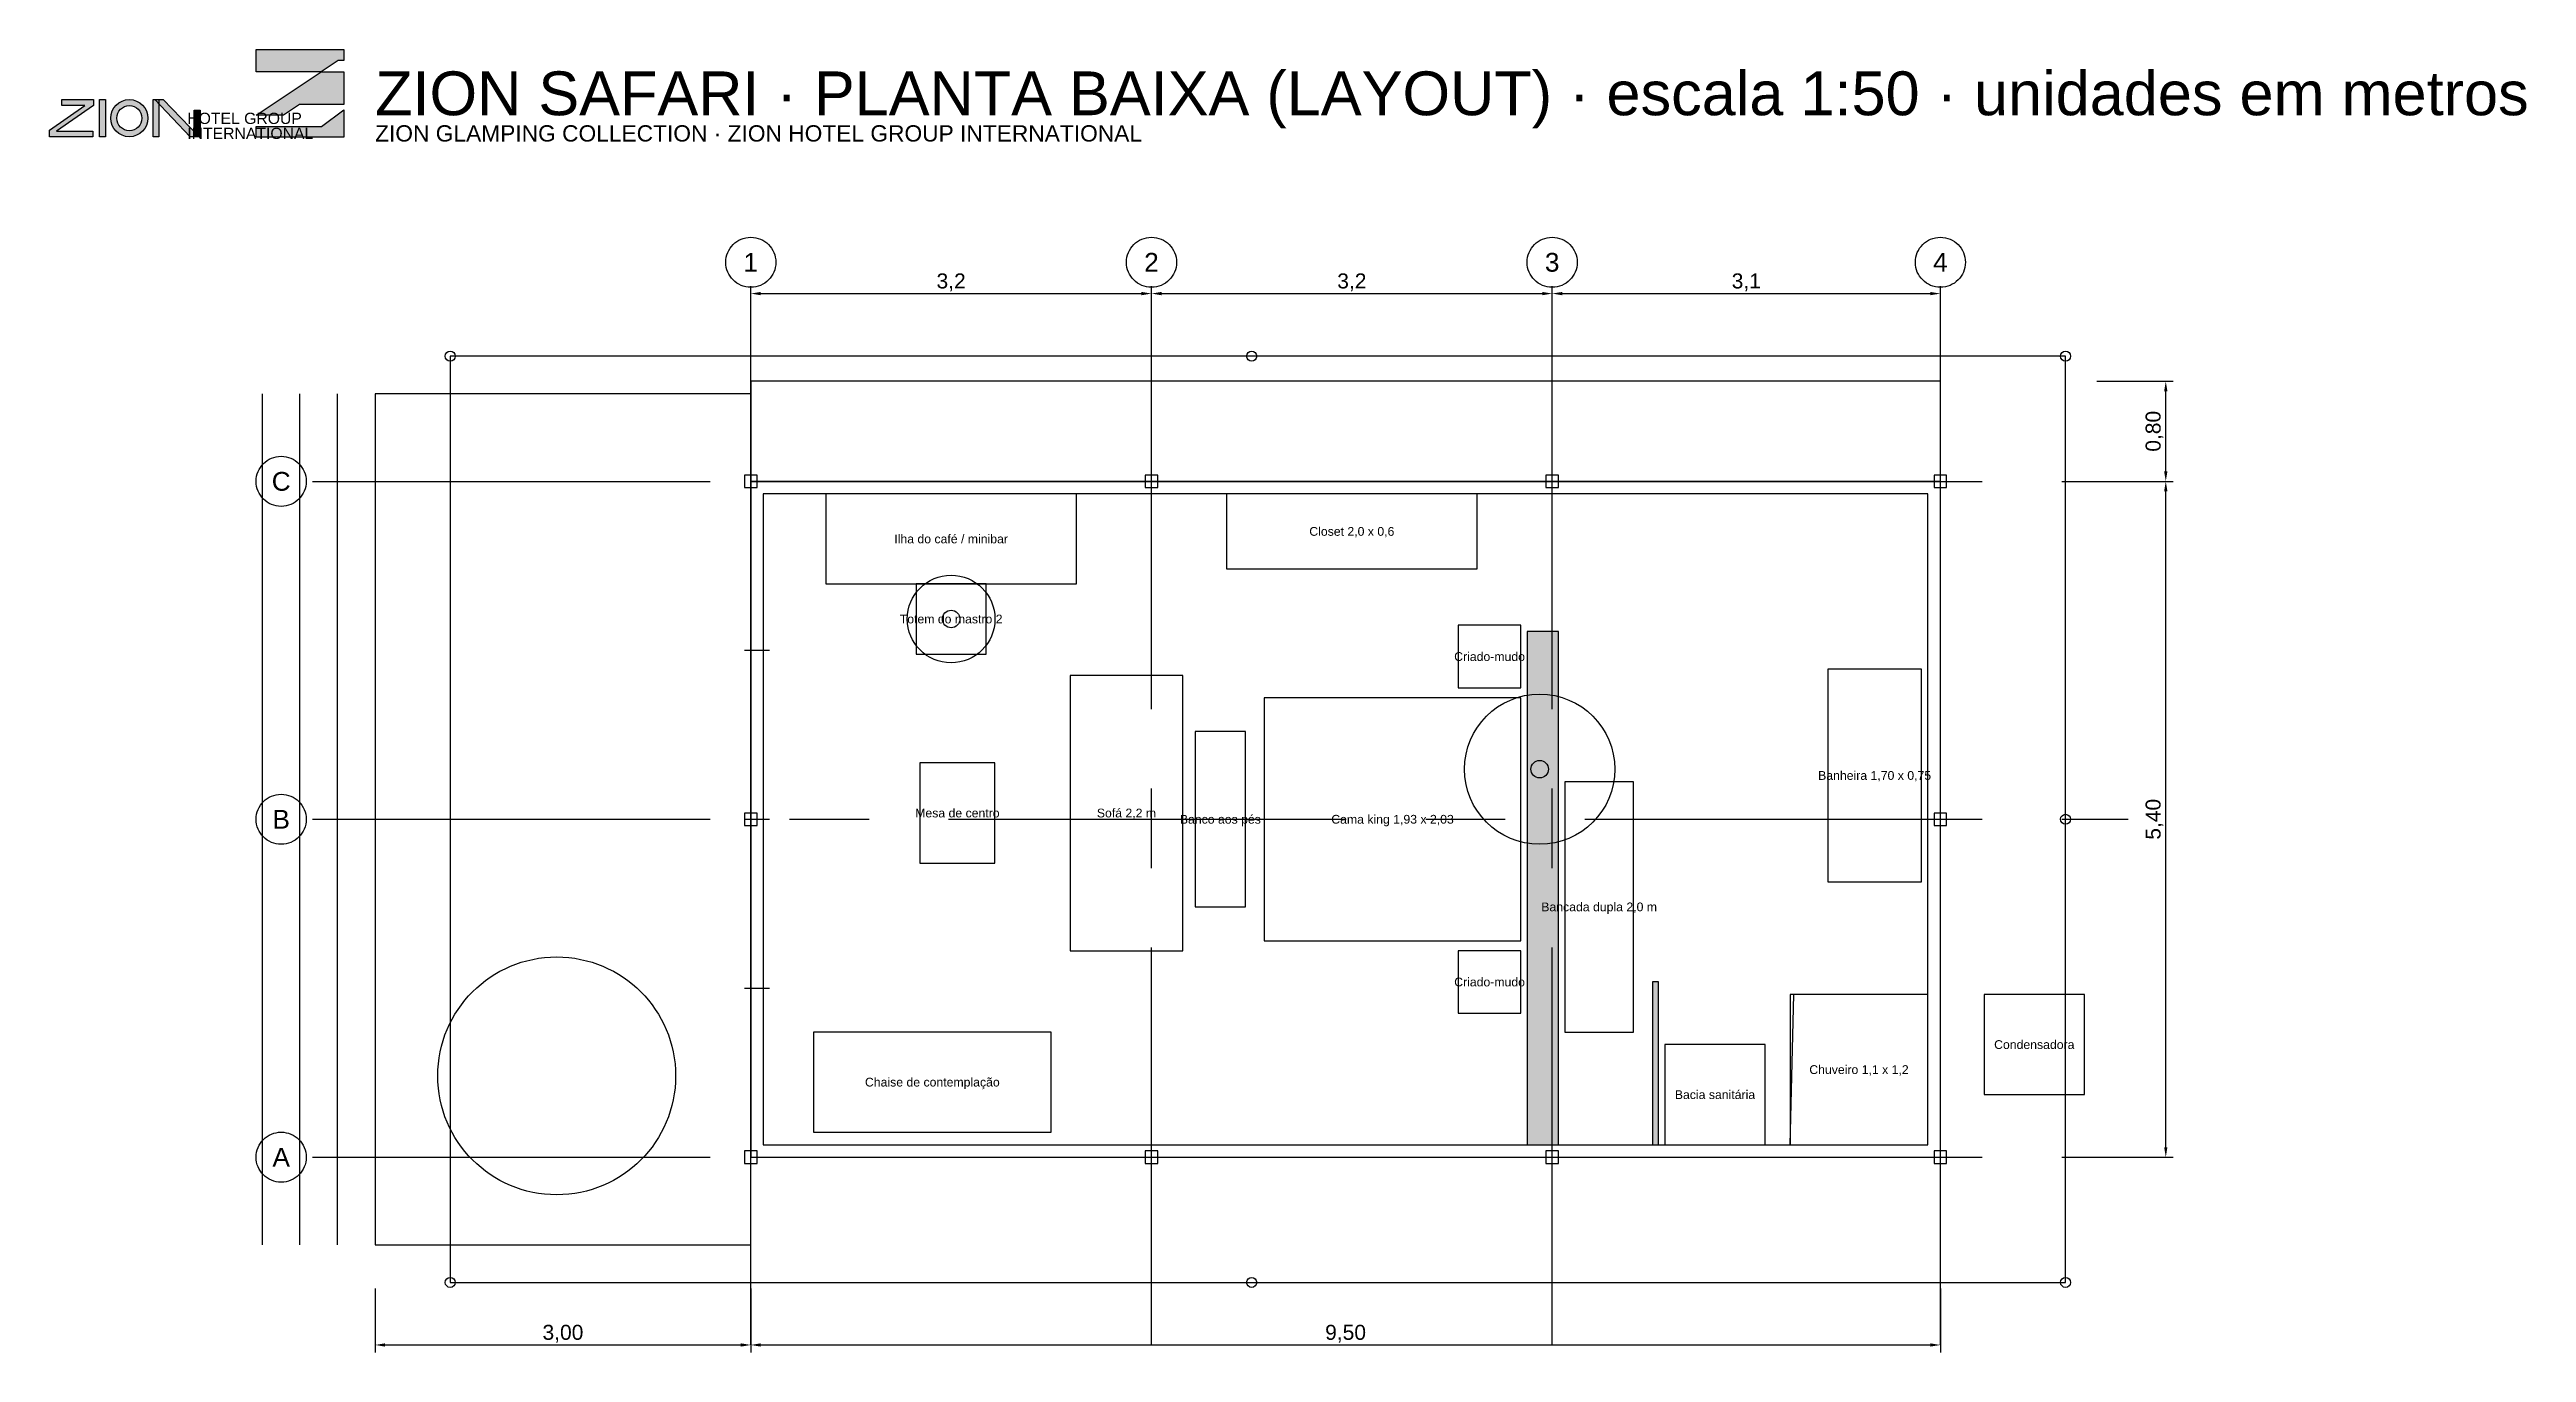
# Model space of a CAD drawing. Header units: metres. Extents: x -5.6 to 14.2, y -4.3 to 6.2.
import ezdxf
from ezdxf.enums import TextEntityAlignment as Align

# ---------------------------------------------------------------- set-up
doc = ezdxf.new("R2010")
doc.units = ezdxf.units.M
doc.linetypes.add('CENTER', pattern=[5.08, 3.175, -0.635, 0.635, -0.635])
for name, color, linetype in [('COBERTURA_OCULTA', 3, 'CONTINUOUS'), ('COTAS', 2, 'CONTINUOUS'), ('DECK', 32, 'CONTINUOUS'), ('EIXOS', 8, 'CENTER'), ('ESQUADRIAS', 4, 'CONTINUOUS'), ('ESTRUTURA', 1, 'CONTINUOUS'), ('HACHURA', 8, 'CONTINUOUS'), ('MOBILIARIO', 9, 'CONTINUOUS'), ('PAREDES', 7, 'CONTINUOUS'), ('TEXTO', 7, 'CONTINUOUS')]:
    doc.layers.add(name, color=color, linetype=linetype)
doc.styles.add('ZION', font='arial.ttf')
doc.dimstyles.new('ZION_M', dxfattribs={"dimtxt": 0.12, "dimasz": 0.08, "dimexe": 0.06, "dimexo": 0.05, "dimgap": 0.03, "dimtad": 1, "dimtxsty": 'ZION', "dimcen": 2.5, "dimclrd": 2, "dimclre": 2, "dimclrt": 2, "dimazin": 3, "dimtfac": 1, "dimtmove": 0, "dimatfit": 3})

msp = doc.modelspace()

# ---------------------------------------------------------------- hatches: boundary and pattern name
at = {"layer": 'HACHURA'}
for points in [[(6.2, -2.6), (6.45, -2.6), (6.45, 1.5), (6.2, 1.5)], [(7.2, -2.6), (7.25, -2.6), (7.25, -1.3), (7.2, -1.3)]]:
    msp.add_hatch(color=8, dxfattribs=at).paths.add_polyline_path(points)
at = {"layer": 'TEXTO'}
for points in [[(-3.95, 6.15), (-3.25, 6.15), (-3.25, 6.0625), (-3.2962, 6.0625), (-3.4313, 5.9715), (-3.95, 5.9715)], [(-3.4313, 5.9715), (-3.25, 5.9715), (-3.25, 5.7111), (-3.6042, 5.7111), (-3.7316, 5.625), (-3.95, 5.625)], [(-5.503125, 5.75), (-5.25, 5.75), (-5.25, 5.703125), (-5.54375, 5.496875), (-5.253125, 5.496875), (-5.253125, 5.453125), (-5.6, 5.453125), (-5.6, 5.50625), (-5.31875, 5.703125), (-5.503125, 5.703125)], [(-5.2, 5.75), (-5.153125, 5.75), (-5.153125, 5.453125), (-5.2, 5.453125)], [(-4.771875, 5.75), (-4.728125, 5.75), (-4.728125, 5.453125), (-4.771875, 5.453125)], [(-4.759375, 5.75), (-4.69375, 5.75), (-4.40625, 5.453125), (-4.478125, 5.453125)], [(-4.44375, 5.665625), (-4.396875, 5.665625), (-4.396875, 5.453125), (-4.44375, 5.453125)], [(-3.95, 5.5361), (-3.4285, 5.5361), (-3.25, 5.6677), (-3.25, 5.45), (-3.95, 5.45)]]:
    msp.add_hatch(color=7, dxfattribs=at).paths.add_polyline_path(points)
h = msp.add_hatch(color=7, dxfattribs=at)
edge = h.paths.add_edge_path()
edge.add_arc((-4.9625, 5.601562), 0.148438, 0, 360)
edge = h.paths.add_edge_path()
edge.add_arc((-4.9625, 5.601562), 0.1, 0, 360)

# ---------------------------------------------------------------- linework, layer by layer
at = {"layer": 'COBERTURA_OCULTA'}
msp.add_lwpolyline([(-2.4, -3.7), (10.5, -3.7), (10.5, 3.7), (-2.4, 3.7)], close=True, dxfattribs=at)
for centre, radius in [((1.6, 1.6), 0.35), ((6.3, 0.4), 0.6)]:
    msp.add_circle(centre, radius, dxfattribs=at)
at = {"layer": 'DECK'}
for points in [[(-3.9, -3.4), (-3.9, 3.4)], [(-3.6, -3.4), (-3.6, 3.4)], [(-3.3, -3.4), (-3.3, 3.4)]]:
    msp.add_lwpolyline(points, dxfattribs=at)
for points in [[(-3, -3.4), (0, -3.4), (0, 3.4), (-3, 3.4)], [(0, 2.7), (9.5, 2.7), (9.5, 3.5), (0, 3.5)]]:
    msp.add_lwpolyline(points, close=True, dxfattribs=at)
msp.add_circle((-1.55, -2.05), 0.95, dxfattribs=at)
at = {"layer": 'EIXOS'}
for points in [[(0, -4.2), (0, 4.2)], [(3.2, -4.2), (3.2, 4.2)], [(6.4, -4.2), (6.4, 4.2)], [(9.5, -4.2), (9.5, 4.2)], [(-3.5, 2.7), (11, 2.7)], [(-3.5, 0), (11, 0)], [(-3.5, -2.7), (11, -2.7)]]:
    msp.add_lwpolyline(points, dxfattribs=at)
for centre in [(0, 4.45), (3.2, 4.45), (6.4, 4.45), (9.5, 4.45), (-3.75, 2.7), (-3.75, 0), (-3.75, -2.7)]:
    msp.add_circle(centre, 0.2, dxfattribs=at)
at = {"layer": 'ESQUADRIAS'}
for points in [[(0, -2.7), (0, 2.7)], [(0.5, 2.7), (2.7, 2.7)], [(3.9, 2.7), (5.9, 2.7)], [(9.5, -0.8), (9.5, 1.6)], [(-0.05, 1.35), (0.15, 1.35)], [(-0.05, 0), (0.15, 0)], [(-0.05, -1.35), (0.15, -1.35)], [(8.3, -2.6), (8.33, -1.4)], [(0, -2.7), (6.4, -2.7)], [(8.3, -2.7), (9.3, -2.7)]]:
    msp.add_lwpolyline(points, dxfattribs=at)
at = {"layer": 'ESTRUTURA'}
for points in [[(-0.05, 2.65), (0.05, 2.65), (0.05, 2.75), (-0.05, 2.75)], [(3.15, 2.65), (3.25, 2.65), (3.25, 2.75), (3.15, 2.75)], [(6.35, 2.65), (6.45, 2.65), (6.45, 2.75), (6.35, 2.75)], [(9.45, 2.65), (9.55, 2.65), (9.55, 2.75), (9.45, 2.75)], [(-0.05, -0.05), (0.05, -0.05), (0.05, 0.05), (-0.05, 0.05)], [(9.45, -0.05), (9.55, -0.05), (9.55, 0.05), (9.45, 0.05)], [(-0.05, -2.75), (0.05, -2.75), (0.05, -2.65), (-0.05, -2.65)], [(3.15, -2.75), (3.25, -2.75), (3.25, -2.65), (3.15, -2.65)], [(6.35, -2.75), (6.45, -2.75), (6.45, -2.65), (6.35, -2.65)], [(9.45, -2.75), (9.55, -2.75), (9.55, -2.65), (9.45, -2.65)]]:
    msp.add_lwpolyline(points, close=True, dxfattribs=at)
for centre, radius in [((-2.4, 3.7), 0.04), ((4, 3.7), 0.04), ((10.5, 3.7), 0.04), ((1.6, 1.6), 0.07), ((6.3, 0.4), 0.07), ((10.5, 0), 0.04), ((-2.4, -3.7), 0.04), ((4, -3.7), 0.04), ((10.5, -3.7), 0.04)]:
    msp.add_circle(centre, radius, dxfattribs=at)
at = {"layer": 'MOBILIARIO'}
for points in [[(0.6, 1.88), (2.6, 1.88), (2.6, 2.6), (0.6, 2.6)], [(3.8, 2), (5.8, 2), (5.8, 2.6), (3.8, 2.6)], [(1.32, 1.32), (1.88, 1.32), (1.88, 1.88), (1.32, 1.88)], [(5.65, 1.05), (6.15, 1.05), (6.15, 1.55), (5.65, 1.55)], [(8.6, -0.5), (9.35, -0.5), (9.35, 1.2), (8.6, 1.2)], [(2.55, -1.05), (3.45, -1.05), (3.45, 1.15), (2.55, 1.15)], [(4.1, -0.97), (6.15, -0.97), (6.15, 0.97), (4.1, 0.97)], [(3.55, -0.7), (3.95, -0.7), (3.95, 0.7), (3.55, 0.7)], [(1.35, -0.35), (1.95, -0.35), (1.95, 0.45), (1.35, 0.45)], [(6.5, -1.7), (7.05, -1.7), (7.05, 0.3), (6.5, 0.3)], [(5.65, -1.55), (6.15, -1.55), (6.15, -1.05), (5.65, -1.05)], [(8.3, -2.6), (9.4, -2.6), (9.4, -1.4), (8.3, -1.4)], [(9.85, -2.2), (10.65, -2.2), (10.65, -1.4), (9.85, -1.4)], [(0.5, -2.5), (2.4, -2.5), (2.4, -1.7), (0.5, -1.7)], [(7.3, -2.6), (8.1, -2.6), (8.1, -1.8), (7.3, -1.8)]]:
    msp.add_lwpolyline(points, close=True, dxfattribs=at)
at = {"layer": 'PAREDES'}
for points in [[(0, -2.7), (9.5, -2.7), (9.5, 2.7), (0, 2.7)], [(0.1, -2.6), (9.4, -2.6), (9.4, 2.6), (0.1, 2.6)], [(6.2, -2.6), (6.45, -2.6), (6.45, 1.5), (6.2, 1.5)], [(7.2, -2.6), (7.25, -2.6), (7.25, -1.3), (7.2, -1.3)]]:
    msp.add_lwpolyline(points, close=True, dxfattribs=at)
at = {"layer": 'TEXTO'}
for points in [[(-3.95, 6.15), (-3.25, 6.15), (-3.25, 6.0625), (-3.2962, 6.0625), (-3.4313, 5.9715), (-3.95, 5.9715)], [(-3.4313, 5.9715), (-3.25, 5.9715), (-3.25, 5.7111), (-3.6042, 5.7111), (-3.7316, 5.625), (-3.95, 5.625)], [(-5.503125, 5.75), (-5.25, 5.75), (-5.25, 5.703125), (-5.54375, 5.496875), (-5.253125, 5.496875), (-5.253125, 5.453125), (-5.6, 5.453125), (-5.6, 5.50625), (-5.31875, 5.703125), (-5.503125, 5.703125)], [(-5.2, 5.75), (-5.153125, 5.75), (-5.153125, 5.453125), (-5.2, 5.453125)], [(-4.771875, 5.75), (-4.728125, 5.75), (-4.728125, 5.453125), (-4.771875, 5.453125)], [(-4.759375, 5.75), (-4.69375, 5.75), (-4.40625, 5.453125), (-4.478125, 5.453125)], [(-4.44375, 5.665625), (-4.396875, 5.665625), (-4.396875, 5.453125), (-4.44375, 5.453125)], [(-3.95, 5.5361), (-3.4285, 5.5361), (-3.25, 5.6677), (-3.25, 5.45), (-3.95, 5.45)]]:
    msp.add_lwpolyline(points, close=True, dxfattribs=at)
for radius in [0.148438, 0.1]:
    msp.add_circle((-4.9625, 5.601562), radius, dxfattribs=at)

# ---------------------------------------------------------------- texts
at = {"layer": 'TEXTO', "style": 'ZION'}
for s, height, p in [('ZION SAFARI · PLANTA BAIXA (LAYOUT) · escala 1:50 · unidades em metros', 0.35, (-3, 5.8)), ('HOTEL GROUP', 0.09, (-4.5, 5.6)), ('ZION GLAMPING COLLECTION · ZION HOTEL GROUP INTERNATIONAL', 0.13, (-3, 5.48)), ('INTERNATIONAL', 0.09, (-4.5, 5.48))]:
    msp.add_text(s, height=height, dxfattribs=at).set_placement(p, align=Align.MIDDLE_LEFT)
for s, height, p in [('1', 0.15, (0, 4.45)), ('2', 0.15, (3.2, 4.45)), ('3', 0.15, (6.4, 4.45)), ('4', 0.15, (9.5, 4.45)), ('C', 0.15, (-3.75, 2.7)), ('Ilha do café / minibar', 0.07, (1.6, 2.24)), ('Closet 2,0 x 0,6', 0.07, (4.8, 2.3)), ('Totem do mastro 2', 0.07, (1.6, 1.6)), ('Criado-mudo', 0.07, (5.9, 1.3)), ('Banheira 1,70 x 0,75', 0.07, (8.975, 0.35)), ('B', 0.15, (-3.75, 0)), ('Mesa de centro', 0.07, (1.65, 0.05)), ('Sofá 2,2 m', 0.07, (3, 0.05)), ('Banco aos pés', 0.07, (3.75, 0)), ('Cama king 1,93 x 2,03', 0.07, (5.125, 0)), ('Bancada dupla 2,0 m', 0.07, (6.775, -0.7)), ('Criado-mudo', 0.07, (5.9, -1.3)), ('Condensadora', 0.07, (10.25, -1.8)), ('Chuveiro 1,1 x 1,2', 0.07, (8.85, -2)), ('Chaise de contemplação', 0.07, (1.45, -2.1)), ('Bacia sanitária', 0.07, (7.7, -2.2)), ('A', 0.15, (-3.75, -2.7))]:
    msp.add_text(s, height=height, dxfattribs=at).set_placement(p, align=Align.MIDDLE_CENTER)

# ---------------------------------------------------------------- dimensions: what is measured, and where the dimension line sits
at = {"layer": 'COTAS'}
for base, p1, p2 in [((0, 4.2), (0, 3.7), (3.2, 3.7)), ((3.2, 4.2), (3.2, 3.7), (6.4, 3.7)), ((6.4, 4.2), (6.4, 3.7), (9.5, 3.7))]:
    msp.add_linear_dim(base=base, p1=p1, p2=p2, dimstyle='ZION_M', dxfattribs=at).render()
for base, p1, p2, text in [((11.3, 2.7), (10.7, 2.7), (10.7, 3.5), '0,80'), ((11.3, -2.7), (10.7, -2.7), (10.7, 2.7), '5,40')]:
    msp.add_linear_dim(base=base, p1=p1, p2=p2, angle=90, text=text, dimstyle='ZION_M', dxfattribs=at).render()
for base, p1, p2, text in [((-3, -4.2), (-3, -3.7), (0, -3.7), '3,00'), ((0, -4.2), (0, -3.7), (9.5, -3.7), '9,50')]:
    msp.add_linear_dim(base=base, p1=p1, p2=p2, text=text, dimstyle='ZION_M', dxfattribs=at).render()

doc.saveas('drawing.dxf')
